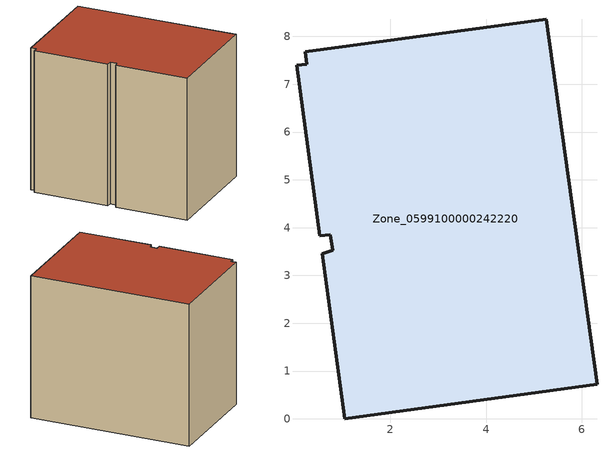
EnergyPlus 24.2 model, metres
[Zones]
Zone_0599100000242220
 floor ground (C_G): 0.74,3.86 0.52,3.83 0.04,7.39 0.25,7.42 0.21,7.68 5.26,8.36 6.32,0.72 1.04,0 0.57,3.45 0.79,3.53 z0
 wall outside (C_F): 6.32,0.72 5.26,8.36 0.21,7.68 0.25,7.42 0.04,7.39 0.52,3.83 0.74,3.86 0.79,3.53 0.57,3.45 1.04,0 6.32,0.72 z0:6.88
 roof outside (C_R): 0.74,3.86 0.79,3.53 0.57,3.45 1.04,0 6.32,0.72 5.26,8.36 0.21,7.68 0.25,7.42 0.04,7.39 0.52,3.83 z6.88
[BUILDING]
Pand.0599100000242220: North Axis=0; Terrain=City; Loads Convergence Tolerance Value=0.04; Temperature Convergence Tolerance Value=0.4; Solar Distribution=FullExterior; Maximum Number of Warmup Days=25; Minimum Number of Warmup Days=1
[Site:Location]
Rotterdam.The.Hague.AP_ZH_NLD Design_Conditions: Latitude=51.96; Longitude=4.45; Time Zone=1; Elevation=-4.5
[SITE:GROUNDTEMPERATURE:BUILDINGSURFACE]
18, 18, 18, 18, 18, 18, 18, 18, 18, 18, 18, 18
[MATERIAL] Thermal Absorptance=0.9; Solar Absorptance=0.7; Visible Absorptance=0.7
Name | Roughness | Thickness | Conductivity | Density | Specific Heat
G.TC.1946 | MediumSmooth | 0.15 | 1 | 540 | 1210
F.TC.1946 | Rough | 0.3 | 0.857143 | 1920 | 840
R.TC.1946 | MediumRough | 0.2 | 0.909091 | 1500 | 1000
[CONSTRUCTION]
C_G: G.TC.1946
C_F: F.TC.1946
C_R: R.TC.1946
[ZONE]
Zone_0599100000242220: Type=1; Multiplier=1; Ceiling Height=Autocalculate; Volume=Autocalculate; Floor Area=autocalculate; Part of Total Floor Area=Yes
[ZONEINFILTRATION:DESIGNFLOWRATE]
Infil_Zone_0599100000242220: Zone or ZoneList or Space or SpaceList=Zone_0599100000242220; Schedule=AlwaysOn; Design Flow Rate Calculation Method=Flow/Area; Flow Rate per Floor Area=0.003; Constant Term Coefficient=1; Temperature Term Coefficient=0; Velocity Term Coefficient=0; Velocity Squared Term Coefficient=0
[HVACTEMPLATE:ZONE:IDEALLOADSAIRSYSTEM]
Zone_0599100000242220: Maximum Heating Supply Air Temperature=50; Minimum Cooling Supply Air Temperature=13; Maximum Heating Supply Air Humidity Ratio=0.0156; Minimum Cooling Supply Air Humidity Ratio=0.0077; Heating Limit=NoLimit; Cooling Limit=NoLimit; Dehumidification Control Type=ConstantSensibleHeatRatio; Cooling Sensible Heat Ratio=0.7; Dehumidification Setpoint=60; Humidification Control Type=None; Humidification Setpoint=30; Outdoor Air Method=None; Outdoor Air Flow Rate per Person=0.00944; Outdoor Air Flow Rate per Zone Floor Area=0; Outdoor Air Flow Rate per Zone=0; Demand Controlled Ventilation Type=None; Outdoor Air Economizer Type=NoEconomizer; Heat Recovery Type=None; Sensible Heat Recovery Effectiveness=0.7; Latent Heat Recovery Effectiveness=0.65
[ZONECONTROL:THERMOSTAT]
ThermostatControl_Zone_0599100000242220: Zone or ZoneList=Zone_0599100000242220; Control Type Schedule=DualSetpointControlType; Control 1=Thermostat_Zone_0599100000242220; Temperature Difference Between Cutout And Setpoint=0
[THERMOSTATSETPOINT:DUALSETPOINT]
Thermostat_Zone_0599100000242220: Heating Setpoint Temperature Schedule=HeatingSetpoint_Zone_0599100000242220; Cooling Setpoint Temperature Schedule=CoolingSetpoint_Zone_0599100000242220
[SCHEDULE:COMPACT]
HeatingSetpoint_Zone_0599100000242220: Through: 12/31, For: AllDays, Until: 24:00, 21
CoolingSetpoint_Zone_0599100000242220: Through: 12/31, For: AllDays, Until: 24:00, 24
DualSetpointControlType: Through: 12/31, For: AllDays, Until: 24:00, 4
AlwaysOn: Through: 12/31, For: AllDays, Until: 24:00, 1
